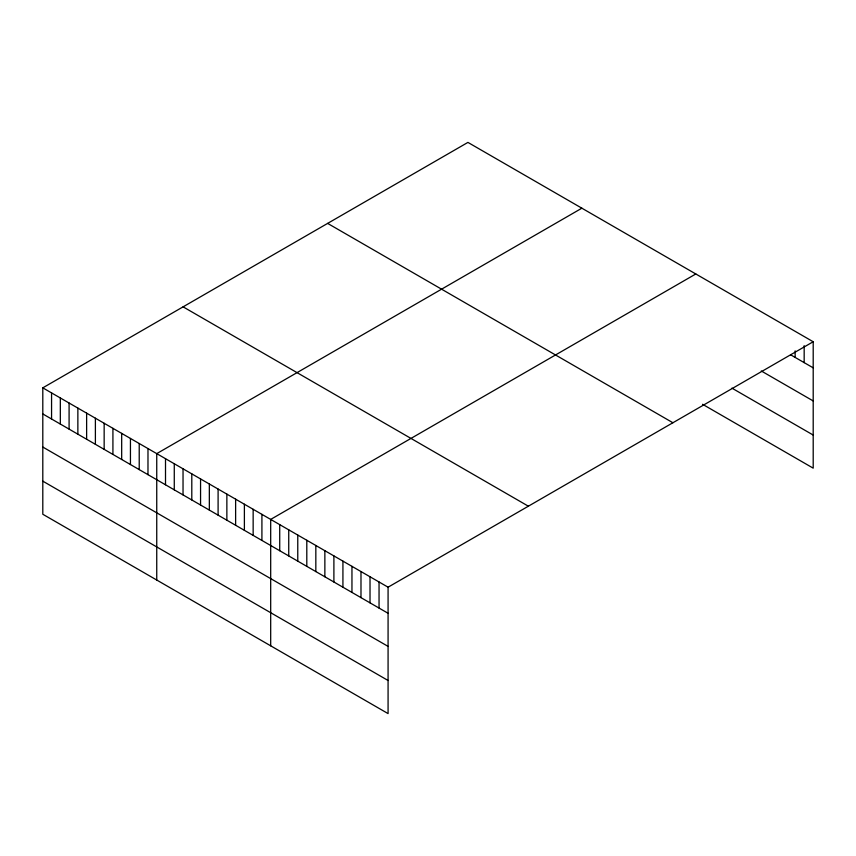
<?xml version="1.0" encoding="UTF-8"?>
<svg xmlns="http://www.w3.org/2000/svg" width="856" height="856" viewBox="0 0 856 856"><rect width="100%" height="100%" fill="white"/><g stroke="black" fill="none" stroke-linecap="round" stroke-linejoin="round"><path stroke-width="1.28" d="M42.8 387.843L388.078 587.195L388.078 713.594L42.8 514.253L42.8 387.843L467.922 142.406L813.2 341.747L813.2 468.157L702.573 404.289M581.866 208.19L156.744 453.627L156.744 580.036M695.81 273.974L270.689 519.41L270.689 645.82M388.078 587.195L813.2 341.747M790.623 354.801L813.2 367.845M761.273 370.969L813.2 400.94M731.923 388.132L813.2 435.051M327.634 223.395L672.912 422.746M183.088 306.844L528.366 506.196M42.8 413.94L388.078 613.281M42.8 447.046L388.078 646.387M42.8 481.147L388.078 680.488M804.169 345.664L804.169 362.623M795.138 350.885L795.138 357.412M379.048 581.973L379.048 608.07M370.017 576.762L370.017 602.859M360.986 571.551L360.986 597.638M351.955 566.34L351.955 592.427M342.924 561.119L342.924 587.216M333.894 555.908L333.894 582.005M324.863 550.697L324.863 576.784M315.832 545.475L315.832 571.573M306.801 540.264L306.801 566.362M297.77 535.054L297.77 561.14M288.74 529.843L288.74 555.929M279.719 524.621L279.719 550.718M261.915 514.349L261.915 540.446M253.151 509.288L253.151 535.385M244.388 504.227L244.388 530.324M235.625 499.166L235.625 525.263M226.861 494.115L226.861 520.202M218.098 489.054L218.098 515.141M209.335 483.993L209.335 510.08M200.561 478.932L200.561 505.019M191.798 473.871L191.798 499.958M183.034 468.81L183.034 494.896M174.271 463.749L174.271 489.846M165.508 458.688L165.508 484.785M147.981 448.565L147.981 474.663M139.218 443.504L139.218 469.602M130.444 438.443L130.444 464.541M121.68 433.382L121.68 459.479M112.917 428.332L112.917 454.418M104.154 423.271L104.154 449.357M95.391 418.21L95.391 444.296M86.627 413.148L86.627 439.235M77.864 408.087L77.864 434.174M69.09 403.026L69.09 429.113M60.327 397.965L60.327 424.062M51.563 392.904L51.563 419.001"/></g></svg>
